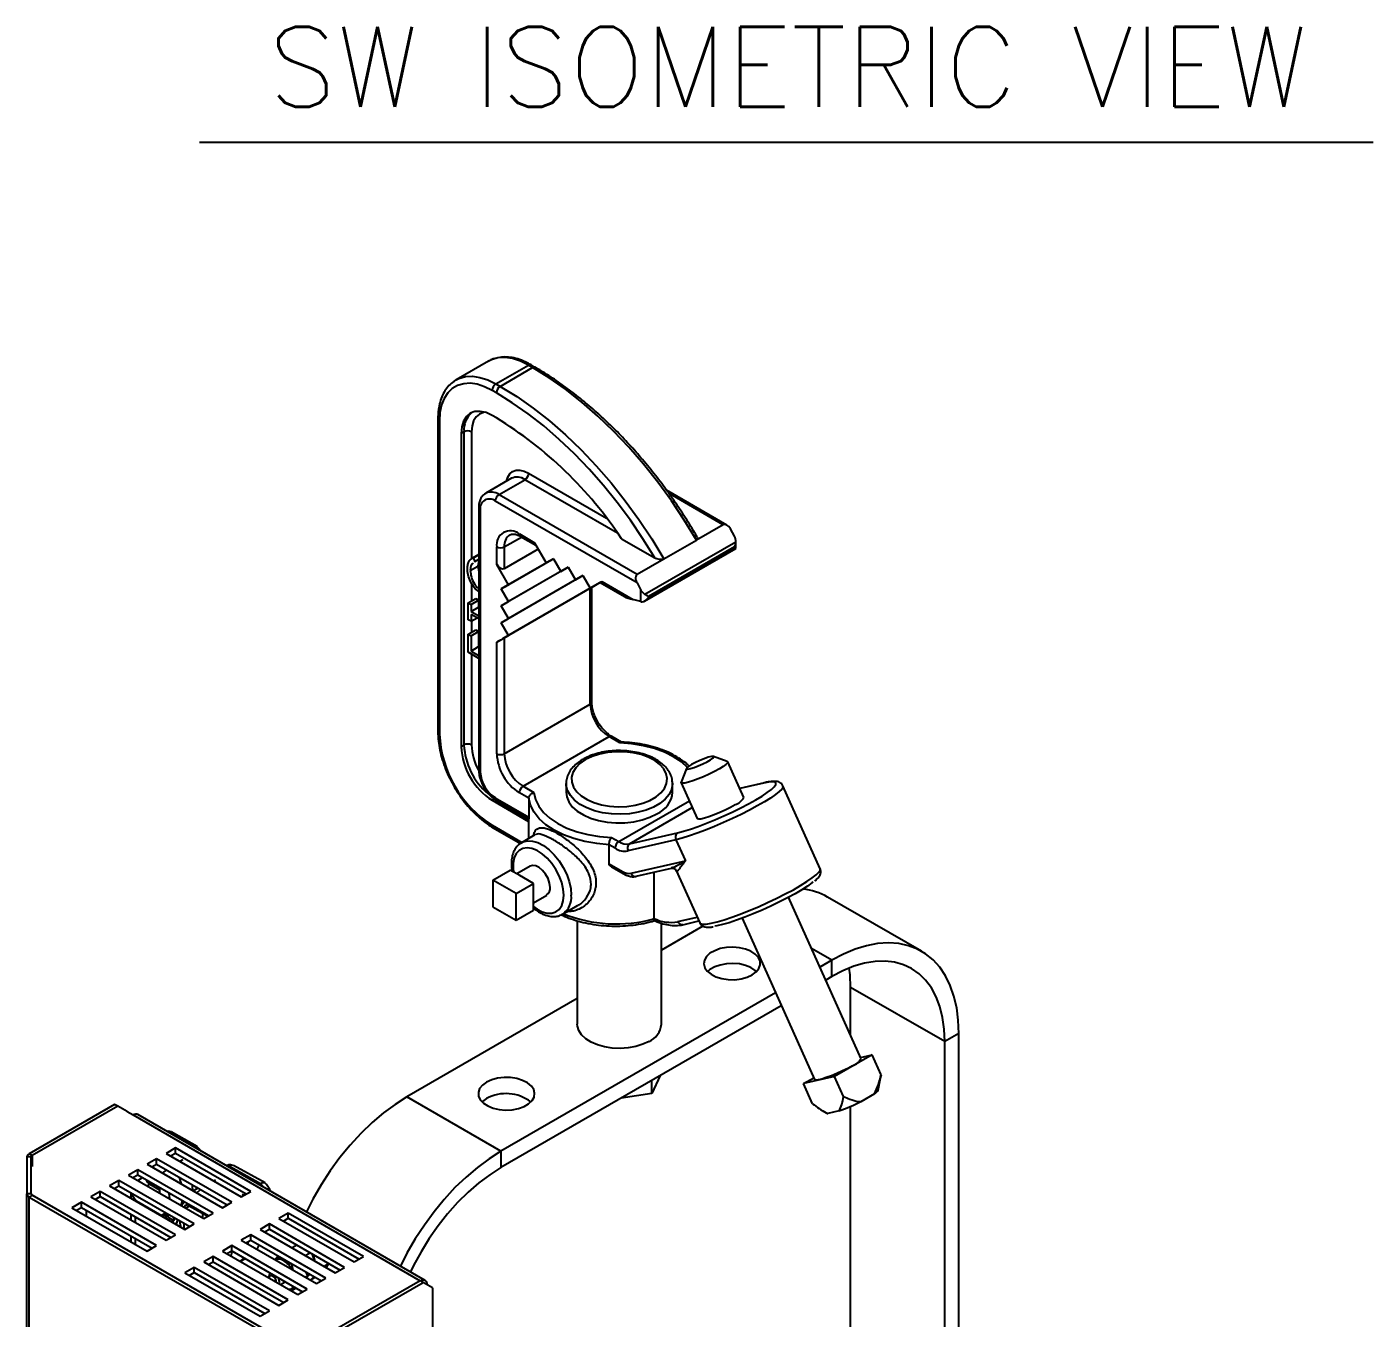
# Model space of a CAD drawing. Extents: x 17.1 to 113.1, y 3.8 to 84.5.
# Drawn here: x 19.95 to 32.6, y 72.41 to 84.54 of the extents above; entities that cross this region are included whole.
import ezdxf
from ezdxf.enums import TextEntityAlignment as Align

# ---------------------------------------------------------------- set-up
doc = ezdxf.new("R2010")
doc.units = 0
doc.header["$MEASUREMENT"] = 0
doc.layers.add('OBJECT', color=7, linetype='CONTINUOUS')
doc.styles.get("Standard").update_dxf_attribs({"font": 'SIMPLEX'})

msp = doc.modelspace()

# ---------------------------------------------------------------- linework, layer by layer
at = {"layer": 'OBJECT', "color": 1}
msp.add_line((21.572, 83.461), (32.604, 83.461), dxfattribs=at)
at = {"layer": 'OBJECT'}
for p, q in [((24.289, 81.401), (23.984, 81.225)), ((24.359, 81.188), (24.664, 81.364)), ((24.704, 81.341), (24.664, 81.364)), ((24.729, 81.343), (24.689, 81.367)), ((24.399, 81.165), (24.704, 81.341)), ((24.363, 81.103), (24.323, 81.126)), ((24.359, 81.188), (24.399, 81.165)), ((23.814, 80.861), (23.814, 77.917)), ((24.363, 80.868), (24.323, 80.891)), ((23.828, 80.841), (23.828, 77.897)), ((24.059, 80.739), (24.032, 80.723)), ((24.059, 77.795), (24.059, 80.739)), ((24.13, 80.739), (24.13, 79.54)), ((24.032, 80.723), (24.032, 77.779)), ((24.666, 80.35), (25.398, 79.927)), ((24.506, 80.301), (24.263, 80.161)), ((24.388, 80.148), (24.631, 80.288)), ((25.503, 79.785), (24.631, 80.288)), ((24.388, 80.148), (25.687, 79.399)), ((26.529, 79.862), (25.962, 80.189)), ((26.494, 79.865), (25.983, 80.16)), ((24.197, 80.026), (24.197, 77.562)), ((24.212, 80.005), (24.212, 77.542)), ((25.685, 79.318), (24.353, 80.087)), ((26.494, 79.865), (26.243, 79.72)), ((24.437, 79.656), (24.599, 79.749)), ((24.579, 79.778), (24.72, 79.696)), ((24.589, 79.755), (24.735, 79.671)), ((25.539, 79.733), (25.852, 79.552)), ((25.938, 79.544), (26.243, 79.72)), ((26.6, 79.758), (26.563, 79.825)), ((24.367, 79.492), (24.367, 79.656)), ((24.437, 79.656), (24.437, 79.451)), ((24.755, 79.635), (24.437, 79.451)), ((24.72, 79.696), (24.83, 79.505)), ((25.757, 79.147), (26.615, 79.642)), ((25.759, 79.211), (26.615, 79.705)), ((26.6, 79.657), (25.793, 79.191)), ((25.793, 79.184), (26.6, 79.65)), ((26.6, 79.65), (26.6, 79.657)), ((26.615, 79.642), (26.615, 79.707)), ((24.118, 79.435), (24.189, 79.476)), ((24.197, 79.585), (24.131, 79.547)), ((24.146, 79.553), (24.197, 79.582)), ((24.146, 79.553), (24.162, 79.52)), ((24.162, 79.52), (24.154, 79.512)), ((24.162, 79.52), (24.197, 79.54)), ((24.197, 79.525), (24.189, 79.476)), ((24.189, 79.476), (24.197, 79.424)), ((24.477, 79.301), (24.367, 79.492)), ((24.899, 79.545), (24.408, 79.261)), ((25.037, 79.465), (24.408, 79.102)), ((24.899, 79.545), (24.477, 79.301)), ((25.037, 79.465), (24.477, 79.142)), ((24.83, 79.505), (24.899, 79.545)), ((24.899, 79.545), (24.83, 79.505)), ((24.899, 79.545), (24.968, 79.426)), ((24.968, 79.426), (25.037, 79.466)), ((25.037, 79.466), (24.968, 79.426)), ((25.037, 79.466), (25.106, 79.346)), ((25.687, 79.399), (25.938, 79.544)), ((25.175, 79.386), (24.408, 78.943)), ((25.175, 79.386), (24.477, 78.983)), ((25.106, 79.346), (25.175, 79.386)), ((25.175, 79.386), (25.106, 79.346)), ((25.175, 79.386), (25.244, 79.267)), ((24.13, 79.318), (24.13, 79.149)), ((24.408, 79.261), (24.477, 79.301)), ((24.477, 79.142), (24.408, 79.261)), ((25.245, 79.267), (24.437, 78.801)), ((25.34, 79.322), (24.477, 78.823)), ((25.244, 79.267), (25.354, 79.33)), ((25.34, 79.322), (25.244, 79.267)), ((25.245, 78.179), (25.245, 79.267)), ((25.34, 79.322), (25.259, 79.275)), ((25.259, 78.2), (25.259, 79.275)), ((25.34, 79.322), (25.567, 79.19)), ((25.354, 79.33), (25.647, 79.161)), ((25.685, 79.318), (25.722, 79.251)), ((25.722, 79.142), (25.722, 79.251)), ((24.098, 79.131), (24.169, 79.172)), ((24.098, 78.972), (24.098, 79.131)), ((24.098, 79.131), (24.125, 79.115)), ((24.125, 79.115), (24.196, 79.156)), ((24.125, 79.115), (24.125, 79.05)), ((24.125, 79.05), (24.196, 79.09)), ((24.169, 79.172), (24.196, 79.156)), ((24.196, 79.156), (24.196, 79.09)), ((24.196, 79.09), (24.197, 79.09)), ((24.408, 79.102), (24.477, 79.142)), ((24.477, 78.983), (24.408, 79.102)), ((25.722, 79.142), (25.647, 79.161)), ((25.793, 79.191), (25.793, 79.184)), ((24.125, 78.957), (24.098, 78.972)), ((24.125, 79.05), (24.197, 79.008)), ((24.197, 78.981), (24.125, 79.022)), ((24.125, 79.022), (24.125, 78.957)), ((24.125, 78.957), (24.182, 78.99)), ((24.13, 78.959), (24.13, 78.855)), ((24.408, 78.943), (24.477, 78.983)), ((24.098, 78.837), (24.169, 78.877)), ((24.098, 78.666), (24.098, 78.837)), ((24.098, 78.837), (24.125, 78.821)), ((24.125, 78.821), (24.196, 78.862)), ((24.169, 78.877), (24.196, 78.862)), ((24.196, 78.862), (24.196, 78.719)), ((24.477, 78.823), (24.408, 78.943)), ((24.125, 78.821), (24.125, 78.678)), ((24.125, 78.678), (24.196, 78.719)), ((24.196, 78.719), (24.197, 78.718)), ((24.367, 78.76), (24.477, 78.823)), ((24.367, 77.713), (24.367, 78.76)), ((24.437, 78.801), (24.437, 77.713)), ((24.197, 78.609), (24.098, 78.666)), ((24.125, 78.678), (24.197, 78.636)), ((24.13, 78.648), (24.13, 77.795)), ((24.437, 77.713), (25.245, 78.179)), ((24.614, 77.407), (25.422, 77.873)), ((25.524, 77.814), (25.422, 77.873)), ((25.54, 77.822), (25.447, 77.875)), ((24.059, 77.795), (24.032, 77.779)), ((26.151, 77.574), (26.101, 77.445)), ((26.534, 77.64), (26.404, 77.688)), ((26.689, 77.301), (26.538, 77.636)), ((26.101, 77.44), (26.251, 77.105)), ((26.883, 77.44), (26.651, 77.386)), ((24.668, 77.294), (24.579, 77.346)), ((24.614, 77.407), (24.716, 77.348)), ((25.019, 77.432), (25.019, 77.351)), ((26.019, 77.351), (26.019, 77.432)), ((26.874, 77.436), (26.651, 77.385)), ((27.407, 76.632), (27.057, 77.412)), ((24.35, 77.29), (24.323, 77.275)), ((24.323, 77.275), (24.665, 77.077)), ((24.353, 77.297), (24.668, 77.115)), ((24.363, 77.274), (24.666, 77.099)), ((24.668, 77.294), (24.668, 77.115)), ((25.514, 76.887), (26.177, 77.27)), ((25.615, 76.866), (26.205, 77.206)), ((24.665, 77.1), (24.665, 76.915)), ((24.323, 77.04), (24.603, 76.878)), ((24.334, 77.017), (24.59, 76.869)), ((24.726, 76.95), (24.599, 76.876)), ((25.615, 76.866), (26.066, 76.97)), ((24.593, 76.873), (24.599, 76.876)), ((25.423, 76.679), (25.423, 76.858)), ((25.479, 76.826), (25.423, 76.858)), ((25.445, 76.927), (25.514, 76.887)), ((26.051, 76.904), (25.6, 76.8)), ((26.051, 76.904), (26.14, 76.707)), ((25.423, 76.679), (25.55, 76.606)), ((25.631, 76.589), (26.14, 76.707)), ((24.331, 76.525), (24.493, 76.619)), ((24.585, 76.567), (24.493, 76.619)), ((24.68, 76.656), (24.555, 76.584)), ((24.62, 76.546), (24.585, 76.567)), ((25.445, 76.65), (25.56, 76.583)), ((25.677, 76.561), (26.009, 76.637)), ((25.844, 76.599), (25.844, 76.166)), ((26.044, 76.628), (26.042, 76.629)), ((26.044, 76.628), (26.053, 76.615)), ((26.053, 76.615), (26.274, 76.123)), ((26.057, 76.61), (26.053, 76.615)), ((24.548, 76.4), (24.331, 76.525)), ((24.331, 76.525), (24.331, 76.274)), ((24.548, 76.4), (24.711, 76.494)), ((24.711, 76.494), (24.62, 76.546)), ((24.711, 76.388), (24.711, 76.494)), ((24.548, 76.148), (24.548, 76.4)), ((24.711, 76.347), (24.711, 76.388)), ((24.711, 76.313), (24.836, 76.385)), ((24.711, 76.242), (24.711, 76.347)), ((27.791, 74.847), (27.11, 76.364)), ((28.36, 75.856), (27.476, 76.366)), ((24.331, 76.274), (24.548, 76.148)), ((24.548, 76.148), (24.711, 76.242)), ((24.987, 76.205), (25.126, 76.286)), ((26.07, 76.135), (26.25, 76.176)), ((25.124, 76.143), (25.124, 75.171)), ((25.844, 76.162), (25.844, 76.166)), ((25.914, 75.171), (25.914, 76.121)), ((26.304, 76.093), (25.914, 75.868)), ((26.117, 76.106), (26.266, 76.141)), ((26.672, 76.167), (27.353, 74.65)), ((27.516, 75.773), (27.326, 75.882)), ((27.516, 75.773), (27.405, 75.708)), ((27.516, 75.619), (27.516, 75.773)), ((27.516, 75.619), (27.459, 75.586)), ((26.987, 75.467), (24.405, 73.977)), ((28.577, 75.007), (27.693, 75.517)), ((27.693, 75.066), (27.693, 75.517)), ((25.124, 75.412), (23.521, 74.487)), ((27.041, 75.345), (24.405, 73.823)), ((28.71, 75.083), (28.577, 75.007)), ((28.71, 69.343), (28.71, 75.083)), ((28.577, 69.497), (28.577, 75.007)), ((27.894, 74.884), (27.54, 74.68)), ((27.786, 74.859), (27.894, 74.884)), ((27.979, 74.695), (27.894, 74.884)), ((25.903, 74.688), (25.825, 74.52)), ((27.54, 74.68), (27.251, 74.613)), ((27.251, 74.613), (27.346, 74.668)), ((27.625, 74.491), (27.54, 74.68)), ((27.951, 74.551), (27.974, 74.665)), ((27.979, 74.695), (27.972, 74.663)), ((25.825, 74.52), (25.825, 74.643)), ((27.336, 74.424), (27.251, 74.613)), ((20.775, 74.418), (19.971, 73.953)), ((20.804, 74.401), (19.999, 73.937)), ((20.804, 74.401), (20.775, 74.418)), ((20.892, 74.35), (20.804, 74.401)), ((24.405, 73.977), (23.521, 74.487)), ((25.825, 74.52), (25.535, 74.475)), ((27.917, 74.516), (27.789, 74.443)), ((20.892, 74.35), (20.949, 74.318)), ((20.949, 74.318), (23.646, 72.76)), ((23.695, 72.763), (20.994, 74.322)), ((27.435, 74.354), (27.469, 74.334)), ((27.584, 74.356), (27.479, 74.332)), ((27.693, 69.971), (27.693, 74.398)), ((21.285, 74.166), (21.269, 74.164)), ((21.552, 74.021), (21.305, 74.161)), ((19.991, 73.925), (19.951, 73.925)), ((19.951, 73.925), (19.951, 73.576)), ((19.999, 73.937), (19.971, 73.953)), ((19.991, 73.576), (19.991, 73.925)), ((19.999, 73.937), (19.999, 73.835)), ((21.17, 73.906), (21.081, 73.855)), ((21.877, 73.498), (21.17, 73.906)), ((21.17, 73.857), (21.17, 73.906)), ((21.346, 74.009), (21.258, 73.957)), ((21.258, 73.957), (21.965, 73.549)), ((21.3, 73.933), (21.346, 73.96)), ((22.054, 73.6), (21.346, 74.009)), ((21.346, 73.96), (21.346, 74.009)), ((21.346, 73.96), (22.011, 73.576)), ((21.387, 73.883), (21.415, 73.899)), ((24.405, 73.977), (24.405, 73.823)), ((20.993, 73.804), (20.905, 73.753)), ((21.7, 73.396), (20.993, 73.804)), ((20.993, 73.755), (20.993, 73.804)), ((21.081, 73.855), (21.788, 73.447)), ((21.124, 73.831), (21.17, 73.857)), ((21.17, 73.857), (21.834, 73.474)), ((21.226, 73.772), (21.265, 73.802)), ((21.84, 73.842), (21.829, 73.84)), ((21.84, 73.842), (21.833, 73.838)), ((22.146, 73.671), (21.84, 73.842)), ((22.189, 73.679), (21.893, 73.844)), ((20.816, 73.702), (20.728, 73.651)), ((20.728, 73.651), (21.435, 73.243)), ((20.77, 73.627), (20.816, 73.653)), ((21.523, 73.294), (20.816, 73.702)), ((20.816, 73.653), (20.816, 73.702)), ((20.816, 73.653), (21.481, 73.27)), ((20.905, 73.753), (21.612, 73.345)), ((20.947, 73.729), (20.993, 73.755)), ((20.992, 73.703), (21.037, 73.73)), ((20.993, 73.755), (21.658, 73.372)), ((21.079, 73.653), (21.105, 73.667)), ((21.105, 73.667), (21.197, 73.614)), ((21.197, 73.623), (21.173, 73.651)), ((21.705, 73.7), (21.724, 73.71)), ((22.146, 73.671), (22.134, 73.664)), ((22.167, 73.645), (22.146, 73.671)), ((19.951, 68.044), (19.951, 73.576)), ((19.991, 73.576), (19.951, 73.576)), ((19.999, 73.564), (19.971, 73.547)), ((19.971, 73.547), (22.167, 72.28)), ((19.971, 68.015), (19.971, 73.547)), ((22.195, 72.296), (19.999, 73.564)), ((20.639, 73.6), (20.551, 73.549)), ((20.551, 73.549), (21.258, 73.141)), ((20.593, 73.525), (20.639, 73.551)), ((21.346, 73.192), (20.639, 73.6)), ((20.639, 73.551), (20.639, 73.6)), ((20.639, 73.551), (21.304, 73.168)), ((20.927, 73.584), (20.927, 73.536)), ((20.97, 73.512), (20.97, 73.518)), ((21.197, 73.637), (21.198, 73.584)), ((21.56, 73.632), (21.547, 73.625)), ((21.549, 73.586), (21.582, 73.619)), ((21.965, 73.549), (22.054, 73.6)), ((21.988, 73.563), (21.975, 73.57)), ((20.463, 73.498), (20.374, 73.447)), ((20.374, 73.447), (21.081, 73.039)), ((20.417, 73.423), (20.463, 73.449)), ((21.17, 73.09), (20.463, 73.498)), ((20.463, 73.449), (20.463, 73.498)), ((20.463, 73.449), (21.127, 73.066)), ((20.51, 73.369), (20.51, 73.422)), ((20.976, 73.511), (21.217, 73.374)), ((21.431, 73.503), (21.423, 73.494)), ((21.442, 73.443), (21.479, 73.464)), ((21.477, 73.465), (21.652, 73.368)), ((21.602, 73.396), (21.602, 73.351)), ((21.612, 73.345), (21.7, 73.396)), ((21.788, 73.447), (21.877, 73.498)), ((22.407, 73.396), (22.319, 73.345)), ((23.114, 72.988), (22.407, 73.396)), ((22.407, 73.347), (22.407, 73.396)), ((20.927, 73.385), (20.927, 73.332)), ((20.97, 73.307), (20.97, 73.36)), ((21.217, 73.374), (21.279, 73.386)), ((21.225, 73.375), (21.232, 73.36)), ((21.226, 73.375), (21.233, 73.36)), ((21.325, 73.322), (21.325, 73.322)), ((21.349, 73.293), (21.351, 73.294)), ((21.428, 73.247), (21.428, 73.3)), ((21.435, 73.243), (21.523, 73.294)), ((21.435, 73.243), (21.481, 73.27)), ((22.23, 73.294), (22.142, 73.243)), ((22.937, 72.886), (22.23, 73.294)), ((22.23, 73.245), (22.23, 73.294)), ((22.319, 73.345), (23.026, 72.937)), ((22.361, 73.321), (22.407, 73.347)), ((22.407, 73.347), (23.072, 72.964)), ((20.927, 73.181), (20.927, 73.128)), ((20.97, 73.103), (20.97, 73.156)), ((21.258, 73.141), (21.346, 73.192)), ((22.054, 73.192), (21.965, 73.141)), ((21.965, 73.141), (22.672, 72.733)), ((22.008, 73.117), (22.054, 73.143)), ((22.761, 72.784), (22.054, 73.192)), ((22.054, 73.143), (22.054, 73.192)), ((22.054, 73.143), (22.718, 72.759)), ((22.142, 73.243), (22.849, 72.835)), ((22.184, 73.219), (22.23, 73.245)), ((22.23, 73.245), (22.895, 72.861)), ((21.081, 73.039), (21.17, 73.09)), ((21.877, 73.09), (21.788, 73.039)), ((21.788, 73.039), (22.496, 72.631)), ((21.831, 73.015), (21.877, 73.041)), ((22.584, 72.682), (21.877, 73.09)), ((21.877, 73.041), (21.877, 73.09)), ((21.877, 73.041), (22.541, 72.657)), ((22.031, 73.103), (22.032, 73.131)), ((22.489, 73.096), (22.443, 73.069)), ((22.616, 73.022), (22.571, 72.996)), ((22.657, 72.946), (22.631, 73.014)), ((21.523, 72.886), (21.435, 72.835)), ((22.23, 72.478), (21.523, 72.886)), ((21.523, 72.837), (21.523, 72.886)), ((21.7, 72.988), (21.612, 72.937)), ((21.612, 72.937), (22.319, 72.529)), ((21.654, 72.912), (21.7, 72.939)), ((22.407, 72.58), (21.7, 72.988)), ((21.7, 72.939), (21.7, 72.988)), ((21.7, 72.939), (22.365, 72.555)), ((21.956, 72.942), (22.002, 72.969)), ((22.282, 72.958), (22.309, 72.992)), ((22.312, 72.994), (22.309, 72.992)), ((22.44, 72.92), (22.437, 72.918)), ((22.437, 72.918), (22.451, 72.861)), ((22.642, 73.008), (22.657, 72.945)), ((22.789, 72.921), (22.745, 72.895)), ((22.763, 72.884), (22.789, 72.921)), ((22.789, 72.921), (22.788, 72.923)), ((22.849, 72.835), (22.937, 72.886)), ((23.026, 72.937), (23.114, 72.988)), ((21.435, 72.835), (22.142, 72.427)), ((21.477, 72.81), (21.523, 72.837)), ((21.523, 72.837), (22.188, 72.453)), ((22.226, 72.799), (22.226, 72.786)), ((22.241, 72.831), (22.24, 72.831)), ((22.59, 72.806), (22.568, 72.793)), ((22.59, 72.806), (22.576, 72.842)), ((22.577, 72.788), (22.59, 72.806)), ((22.6, 72.812), (22.579, 72.787)), ((22.586, 72.836), (22.6, 72.812)), ((22.614, 72.82), (22.6, 72.812)), ((22.626, 72.773), (22.614, 72.766)), ((22.626, 72.773), (22.646, 72.801)), ((22.629, 72.781), (22.635, 72.778)), ((22.647, 72.8), (22.635, 72.778)), ((22.66, 72.793), (22.635, 72.778)), ((22.672, 72.733), (22.761, 72.784)), ((23.646, 72.76), (22.842, 72.296)), ((23.675, 72.744), (23.646, 72.76)), ((22.333, 72.725), (22.379, 72.751)), ((22.484, 72.691), (22.438, 72.664)), ((22.496, 72.631), (22.584, 72.682)), ((22.87, 72.28), (23.675, 72.744)), ((23.763, 72.693), (23.675, 72.744)), ((23.763, 72.693), (23.763, 67.365)), ((22.319, 72.529), (22.407, 72.58)), ((22.142, 72.427), (22.23, 72.478))]:
    msp.add_line(p, q, dxfattribs=at)
at = {"layer": 'OBJECT', "flags": 128}
for points in [[(24.664, 81.364), (24.589, 81.401), (24.515, 81.426), (24.444, 81.436), (24.377, 81.432), (24.317, 81.415), (24.289, 81.401)], [(23.986, 81.226), (24.011, 81.239), (24.072, 81.256), (24.138, 81.26), (24.209, 81.249), (24.283, 81.225), (24.359, 81.188)], [(26.243, 79.72), (26.129, 79.907), (26.008, 80.089), (25.881, 80.265), (25.747, 80.433), (25.608, 80.593), (25.464, 80.745), (25.317, 80.886), (25.167, 81.017), (25.014, 81.137), (24.859, 81.245), (24.704, 81.341)], [(24.323, 81.126), (24.253, 81.161), (24.184, 81.184), (24.118, 81.194), (24.056, 81.19), (23.999, 81.174), (23.949, 81.145), (23.907, 81.104), (23.873, 81.052), (23.848, 80.99), (23.833, 80.919), (23.828, 80.841)], [(24.399, 81.165), (24.554, 81.069), (24.708, 80.96), (24.861, 80.841), (25.012, 80.71), (25.159, 80.568), (25.302, 80.417), (25.441, 80.257), (25.575, 80.089), (25.703, 79.913), (25.824, 79.731), (25.938, 79.544)], [(25.852, 79.552), (25.741, 79.732), (25.623, 79.906), (25.499, 80.074), (25.369, 80.234), (25.235, 80.388), (25.096, 80.532), (24.954, 80.667), (24.809, 80.793), (24.661, 80.907), (24.513, 81.011), (24.363, 81.103)], [(24.323, 80.891), (24.267, 80.918), (24.212, 80.93), (24.162, 80.928), (24.117, 80.912), (24.081, 80.882), (24.054, 80.839), (24.038, 80.785), (24.032, 80.723)], [(24.257, 80.921), (24.243, 80.919), (24.205, 80.904), (24.173, 80.878), (24.149, 80.84), (24.135, 80.793), (24.13, 80.739)], [(24.458, 80.273), (24.47, 80.311), (24.49, 80.343), (24.516, 80.364), (24.548, 80.376), (24.585, 80.378), (24.625, 80.369), (24.666, 80.35)], [(25.201, 77.657), (25.149, 77.621), (25.109, 77.581), (25.082, 77.537), (25.07, 77.491), (25.072, 77.444), (25.088, 77.398), (25.118, 77.355), (25.161, 77.316), (25.215, 77.281), (25.279, 77.253), (25.351, 77.232), (25.428, 77.219), (25.509, 77.213), (25.589, 77.217), (25.667, 77.228), (25.741, 77.247), (25.807, 77.274), (25.864, 77.307), (25.91, 77.345), (25.943, 77.387), (25.963, 77.433), (25.969, 77.479), (25.96, 77.525), (25.936, 77.57), (25.9, 77.611), (25.851, 77.648), (25.791, 77.68), (25.723, 77.705), (25.648, 77.722), (25.569, 77.731), (25.488, 77.732), (25.409, 77.725), (25.333, 77.71), (25.262, 77.687), (25.201, 77.657)], [(26.159, 77.583), (26.102, 77.635), (26.028, 77.684), (25.943, 77.727), (25.848, 77.762), (25.745, 77.788), (25.636, 77.806), (25.524, 77.814)], [(26.534, 77.64), (26.538, 77.637), (26.536, 77.627), (26.521, 77.612), (26.495, 77.593), (26.459, 77.57), (26.414, 77.546), (26.364, 77.521), (26.311, 77.497), (26.259, 77.476), (26.21, 77.458), (26.168, 77.445), (26.134, 77.437), (26.112, 77.435), (26.101, 77.439), (26.101, 77.445)], [(26.198, 77.61), (26.17, 77.592), (26.154, 77.579), (26.152, 77.57), (26.163, 77.568), (26.187, 77.573), (26.221, 77.584), (26.261, 77.599), (26.303, 77.618), (26.343, 77.638), (26.375, 77.656), (26.397, 77.672), (26.407, 77.683), (26.402, 77.688), (26.384, 77.687), (26.355, 77.679), (26.317, 77.666), (26.276, 77.649), (26.234, 77.629), (26.198, 77.61)], [(26.962, 77.389), (26.975, 77.402), (26.989, 77.422), (26.991, 77.437), (26.98, 77.446), (26.956, 77.448), (26.921, 77.445), (26.874, 77.436)], [(26.883, 77.44), (26.881, 77.439), (26.874, 77.436)], [(24.716, 77.348), (24.731, 77.283), (24.761, 77.22), (24.807, 77.161), (24.867, 77.106), (24.941, 77.057), (25.026, 77.014), (25.121, 76.979), (25.224, 76.953), (25.333, 76.935), (25.445, 76.927)], [(26.019, 77.435), (26.019, 77.426), (26.01, 77.378), (25.987, 77.33), (25.95, 77.286), (25.901, 77.246), (25.841, 77.212), (25.772, 77.183), (25.695, 77.162), (25.614, 77.149), (25.529, 77.144), (25.445, 77.147), (25.362, 77.158), (25.284, 77.177), (25.213, 77.204), (25.15, 77.237), (25.099, 77.276), (25.059, 77.319), (25.032, 77.366), (25.02, 77.414), (25.019, 77.433)], [(25.019, 77.351), (25.024, 77.308), (25.044, 77.26), (25.077, 77.215), (25.123, 77.174), (25.181, 77.138), (25.248, 77.108), (25.323, 77.085), (25.403, 77.07), (25.487, 77.063), (25.572, 77.064), (25.655, 77.073), (25.734, 77.09), (25.807, 77.115), (25.872, 77.147)], [(27.057, 77.412), (27.057, 77.4), (27.045, 77.381), (27.021, 77.357), (26.986, 77.328), (26.939, 77.295), (26.882, 77.26), (26.816, 77.222), (26.743, 77.183), (26.665, 77.143), (26.582, 77.103), (26.498, 77.065), (26.413, 77.029), (26.33, 76.995), (26.251, 76.966), (26.177, 76.94), (26.11, 76.92), (26.051, 76.904)], [(26.066, 76.97), (26.123, 76.985), (26.188, 77.005), (26.26, 77.03), (26.338, 77.059), (26.418, 77.092), (26.5, 77.128), (26.581, 77.165), (26.66, 77.204), (26.733, 77.242), (26.801, 77.28), (26.86, 77.315), (26.909, 77.348), (26.948, 77.377), (26.962, 77.389)], [(25.423, 76.858), (25.308, 76.868), (25.196, 76.887), (25.091, 76.915), (24.993, 76.951), (24.905, 76.995), (24.829, 77.046), (24.766, 77.102), (24.718, 77.163), (24.685, 77.228), (24.668, 77.294)], [(26.251, 77.105), (26.251, 77.104), (26.262, 77.1), (26.285, 77.102), (26.318, 77.11), (26.361, 77.123), (26.409, 77.141), (26.462, 77.162), (26.514, 77.186), (26.564, 77.211), (26.609, 77.235)], [(24.996, 76.383), (24.991, 76.441), (24.977, 76.503), (24.954, 76.565), (24.922, 76.625), (24.884, 76.681), (24.841, 76.731), (24.794, 76.772), (24.746, 76.803), (24.698, 76.822), (24.653, 76.829), (24.612, 76.823), (24.577, 76.804), (24.549, 76.775), (24.53, 76.734), (24.52, 76.685), (24.52, 76.63), (24.524, 76.602)], [(24.599, 76.876), (24.614, 76.884), (24.656, 76.894), (24.703, 76.892), (24.754, 76.877), (24.806, 76.849), (24.858, 76.811), (24.907, 76.763), (24.952, 76.707), (24.991, 76.645), (25.024, 76.579), (25.047, 76.512), (25.062, 76.445), (25.067, 76.383)], [(24.868, 76.457), (24.863, 76.497), (24.849, 76.54), (24.826, 76.58), (24.798, 76.616), (24.766, 76.643), (24.733, 76.659), (24.703, 76.663), (24.68, 76.656)], [(26.274, 76.123), (26.281, 76.116), (26.302, 76.111), (26.336, 76.112), (26.381, 76.12), (26.438, 76.133), (26.503, 76.152), (26.577, 76.177), (26.656, 76.206), (26.74, 76.239), (26.826, 76.275), (26.913, 76.314), (26.998, 76.354), (27.079, 76.395), (27.155, 76.435), (27.223, 76.474), (27.282, 76.511), (27.332, 76.545), (27.369, 76.574), (27.395, 76.599), (27.407, 76.619), (27.407, 76.632)], [(27.34, 76.507), (27.329, 76.499), (27.286, 76.468), (27.233, 76.434), (27.171, 76.397), (27.1, 76.359), (27.024, 76.32), (26.943, 76.281), (26.861, 76.244), (26.778, 76.209), (26.697, 76.177), (26.621, 76.149), (26.551, 76.125), (26.488, 76.107), (26.435, 76.095), (26.417, 76.091)], [(24.711, 76.277), (24.746, 76.252), (24.794, 76.227), (24.841, 76.214), (24.884, 76.214), (24.922, 76.226), (24.954, 76.25), (24.977, 76.285), (24.991, 76.33), (24.996, 76.383)], [(28.71, 75.083), (28.705, 75.208), (28.69, 75.325), (28.664, 75.434), (28.629, 75.535), (28.585, 75.625), (28.531, 75.706), (28.469, 75.775), (28.398, 75.832), (28.32, 75.877), (28.236, 75.909), (28.145, 75.929), (28.048, 75.935), (27.947, 75.928), (27.843, 75.909), (27.736, 75.876), (27.626, 75.83), (27.516, 75.773)], [(26.767, 75.634), (26.805, 75.662), (26.831, 75.694), (26.844, 75.729), (26.842, 75.764), (26.826, 75.799), (26.797, 75.83), (26.756, 75.856), (26.705, 75.877), (26.648, 75.89), (26.587, 75.895), (26.526, 75.892), (26.467, 75.881), (26.415, 75.862), (26.371, 75.837), (26.339, 75.807), (26.319, 75.773), (26.314, 75.738), (26.323, 75.702), (26.346, 75.669), (26.381, 75.64), (26.427, 75.616), (26.481, 75.6), (26.541, 75.59), (26.603, 75.589), (26.663, 75.597), (26.719, 75.612), (26.767, 75.634)], [(26.809, 75.665), (26.797, 75.676), (26.756, 75.703), (26.705, 75.723), (26.648, 75.737), (26.587, 75.742), (26.526, 75.739), (26.467, 75.727), (26.415, 75.709), (26.371, 75.684), (26.35, 75.665)], [(28.577, 75.007), (28.572, 75.124), (28.557, 75.234), (28.531, 75.336), (28.496, 75.429), (28.452, 75.512), (28.398, 75.584), (28.336, 75.645), (28.266, 75.693), (28.189, 75.73), (28.106, 75.753), (28.016, 75.763), (27.922, 75.76), (27.824, 75.744), (27.723, 75.715), (27.62, 75.673), (27.516, 75.619)], [(27.693, 75.517), (27.688, 75.634), (27.68, 75.699)], [(25.798, 75.009), (25.74, 74.982), (25.674, 74.961), (25.603, 74.948), (25.528, 74.943), (25.453, 74.946), (25.381, 74.957), (25.313, 74.976), (25.253, 75.002), (25.203, 75.034), (25.163, 75.071), (25.137, 75.111), (25.125, 75.154), (25.124, 75.171)], [(27.711, 74.781), (27.667, 74.756), (27.617, 74.732), (27.564, 74.708), (27.512, 74.686), (27.463, 74.669), (27.421, 74.655), (27.387, 74.648), (27.364, 74.646), (27.354, 74.65), (27.353, 74.65)], [(24.27, 74.626), (24.232, 74.598), (24.206, 74.566), (24.194, 74.531), (24.195, 74.495), (24.211, 74.461), (24.241, 74.429), (24.282, 74.403), (24.332, 74.382), (24.389, 74.369), (24.45, 74.364), (24.512, 74.367), (24.57, 74.378), (24.623, 74.397), (24.666, 74.422), (24.699, 74.453), (24.718, 74.486), (24.723, 74.522), (24.715, 74.557), (24.692, 74.59), (24.656, 74.619), (24.61, 74.643), (24.556, 74.66), (24.497, 74.669), (24.435, 74.67), (24.375, 74.663), (24.319, 74.648), (24.27, 74.626)], [(23.521, 74.487), (23.411, 74.417), (23.302, 74.337), (23.195, 74.246), (23.09, 74.145), (22.989, 74.035), (22.893, 73.918), (22.802, 73.793), (22.717, 73.663), (22.639, 73.528), (22.578, 73.408)], [(24.27, 74.472), (24.232, 74.444), (24.228, 74.441)], [(27.469, 74.334), (27.472, 74.333), (27.479, 74.332)], [(24.405, 73.977), (24.295, 73.907), (24.186, 73.826), (24.078, 73.735), (23.974, 73.635), (23.873, 73.525), (23.777, 73.407), (23.686, 73.283), (23.601, 73.153), (23.523, 73.018), (23.461, 72.898)], [(24.405, 73.823), (24.301, 73.757), (24.198, 73.68), (24.097, 73.593), (23.999, 73.495), (23.905, 73.39), (23.816, 73.276), (23.732, 73.157), (23.655, 73.031), (23.585, 72.902), (23.556, 72.843)], [(21.404, 73.669), (21.387, 73.722), (21.382, 73.735)], [(21.509, 73.609), (21.507, 73.65), (21.506, 73.663)], [(20.923, 73.591), (20.939, 73.563), (20.976, 73.511)], [(21.293, 73.529), (21.288, 73.583), (21.287, 73.586)], [(21.561, 73.632), (21.526, 73.61), (21.519, 73.603)], [(21.217, 73.374), (21.25, 73.396), (21.254, 73.4)], [(21.4, 73.467), (21.408, 73.488), (21.414, 73.512)], [(21.431, 73.502), (21.424, 73.496), (21.403, 73.465)], [(21.266, 73.383), (21.274, 73.367), (21.287, 73.351), (21.302, 73.341), (21.316, 73.337), (21.327, 73.341), (21.334, 73.352), (21.335, 73.354)], [(21.301, 73.32), (21.313, 73.318), (21.325, 73.322)], [(21.315, 73.365), (21.329, 73.356), (21.335, 73.354)], [(21.385, 73.325), (21.388, 73.302), (21.397, 73.265)], [(21.869, 72.993), (21.876, 73.021), (21.879, 73.04)], [(22.115, 73.055), (22.116, 73.057), (22.135, 73.096)], [(21.955, 72.943), (21.965, 72.95), (21.989, 72.976)], [(22.226, 72.799), (22.23, 72.819), (22.24, 72.831), (22.24, 72.831)], [(22.226, 72.786), (22.229, 72.798), (22.237, 72.807), (22.248, 72.81), (22.262, 72.805)]]:
    msp.add_lwpolyline(points, dxfattribs=at)
at = {"layer": 'OBJECT'}
for centre, radius, start, end in [((24.679, 81.344), 0.0252, 65.6944, 125.6158), ((24.719, 81.323), 0.0226, 61.8697, 129.4248), ((24.4, 81.123), 0.0768, 122.6053, 177.3946), ((24.44, 81.1), 0.0768, 122.6053, 177.3946), ((23.838, 80.863), 0.0239, 183.9358, 247.3698), ((24.272, 80.758), 0.214, 131.0983, 185.1337), ((22.398, 77.657), 3.765, 33.4706, 58.5357), ((24.094, 80.67), 0.0769, 62.6098, 117.3902), ((24.59, 80.353), 0.0768, 302.6061, 357.3945), ((24.558, 80.186), 0.126, 54.3822, 114.3067), ((24.298, 80.019), 0.0873, 50.7963, 189.2141), ((24.316, 80.049), 0.123, 53.6643, 115.3992), ((24.43, 80.084), 0.0768, 122.6044, 177.3955), ((24.222, 80.028), 0.0251, 185.7104, 245.6241), ((24.496, 79.677), 0.131, 50.7964, 189.2141), ((24.56, 79.669), 0.123, 124.8711, 186.3099), ((24.606, 79.776), 0.027, 176.6332, 232.0551), ((24.402, 79.724), 0.0769, 242.6096, 297.3904), ((25.234, 78.202), 0.0251, 294.3744, 354.3054), ((25.629, 78.197), 0.384, 182.6055, 237.3946), ((23.839, 77.92), 0.0251, 185.6952, 245.625), ((24.899, 77.944), 1.071, 182.4871, 237.5129), ((25.436, 77.853), 0.0246, 64.7339, 126.3493), ((24.665, 77.808), 0.633, 182.6055, 237.3945), ((24.094, 77.727), 0.0769, 62.6098, 117.3902), ((24.696, 77.824), 0.638, 182.6498, 229.6447), ((24.646, 77.812), 0.517, 181.8866, 209.3009), ((24.827, 77.734), 0.461, 182.6055, 237.3945), ((24.402, 77.781), 0.0769, 242.6096, 297.3904), ((24.821, 77.73), 0.384, 182.6055, 237.3946), ((24.222, 77.565), 0.0251, 185.6948, 245.6253), ((24.519, 77.556), 0.307, 182.6054, 237.3946), ((24.655, 77.342), 0.0768, 122.6057, 177.3945), ((25.774, 77.372), 0.246, 293.6249, 355.0549), ((24.378, 77.294), 0.0248, 173.8624, 234.8251), ((26.562, 77.373), 0.146, 288.7899, 330.4669), ((24.348, 77.037), 0.0245, 173.4293, 235.2726), ((26.097, 76.928), 0.0515, 126.2968, 207.8016), ((25.555, 76.823), 0.0768, 122.6057, 177.3945), ((25.573, 76.969), 0.172, 236.6988, 279.2315), ((25.592, 77.007), 0.143, 236.6982, 279.2317), ((25.646, 76.824), 0.0515, 126.2973, 207.8014), ((24.53, 76.431), 0.147, 52.0298, 67.9755), ((25.573, 76.603), 0.024, 172.7455, 235.9573), ((25.612, 76.702), 0.114, 236.6979, 279.2321), ((25.671, 76.602), 0.0423, 198.6037, 278.8738), ((26.012, 76.59), 0.0488, 24.1603, 50.3645), ((24.792, 76.448), 0.0765, 304.8222, 6.4898), ((27.181, 75.848), 0.596, 60.339, 83.8566), ((24.566, 76.368), 0.147, 352.0295, 7.9705), ((24.881, 76.36), 0.187, 304.6652, 7.0231), ((25.487, 77.433), 1.32, 248.0111, 285.7119), ((26.004, 76.491), 0.363, 243.8079, 280.5074), ((26.111, 76.15), 0.0437, 200.0816, 277.3958), ((25.719, 75.188), 0.196, 293.8664, 354.8135), ((27.664, 74.919), 0.146, 288.7899, 330.4668), ((27.879, 74.588), 0.0804, 297.6941, 332.9514), ((24.455, 74.135), 0.384, 52.6344, 118.7034), ((27.026, 75.966), 1.703, 289.0966, 296.6128), ((20.975, 74.281), 0.0453, 65.6927, 125.618), ((19.986, 73.921), 0.0352, 114.3752, 174.3038), ((20.006, 73.923), 0.0151, 114.3745, 174.3052), ((21.155, 73.747), 0.0947, 201.4008, 237.6807), ((19.986, 73.579), 0.0352, 185.6954, 245.6246), ((20.006, 73.577), 0.0151, 185.6952, 245.6273), ((21.458, 73.441), 0.0315, 51.4216, 160.6115), ((21.352, 73.417), 0.111, 199.541, 229.4016), ((21.352, 73.417), 0.111, 199.5413, 229.6411), ((21.311, 73.347), 0.0288, 250.6419, 7.703), ((21.309, 73.333), 0.0564, 314.1566, 2.7871), ((21.307, 73.334), 0.0589, 315.3842, 1.8506), ((22.318, 72.89), 0.0743, 52.5569, 116.75), ((22.244, 72.759), 0.225, 28.5355, 58.0746), ((22.22, 72.739), 0.0779, 4.3982, 57.2904), ((22.233, 72.743), 0.0908, 352.1985, 32.1452), ((23.675, 72.728), 0.0393, 350.7854, 129.2035), ((22.413, 72.735), 0.0551, 267.5013, 325.1236)]:
    msp.add_arc(centre, radius, start, end, dxfattribs=at)
for centre, major_axis, ratio, start_param, end_param in [((26.528, 79.805), (-0.0326, 0.0603), 0.595383, 4.729283, 6.30008), ((26.565, 79.737), (-0.0348, 0.0642), 0.558702, 3.910079, 4.727266), ((26.565, 79.678), (0.0354, 0.0612), 0.577335, 4.71243, 5.466039), ((26.565, 79.671), (0.05, -0.0289), 0.00007, 6.283145, 7.068624), ((24.402, 79.513), (-0.0354, 0.0612), 0.577335, 1.570756, 3.141552), ((25.72, 79.339), (-0.0326, 0.0603), 0.595383, 0.016894, 1.587691), ((25.209, 79.246), (0.05, 0.0289), 0.00007, 6.283145, 7.068543), ((25.39, 79.351), (0.05, 0.0289), 0.00007, 2.356154, 3.141633), ((25.757, 79.271), (-0.0348, 0.0642), 0.558702, 1.585674, 2.402861), ((25.757, 79.212), (0.05, -0.0289), 0.00007, 0.785439, 1.539048), ((25.683, 79.181), (0.132, -0.027), 0.206185, 3.699612, 4.485092), ((25.757, 79.162), (0.0498, 0.0096), 0.40502, 3.849247, 4.119283), ((25.757, 79.205), (0.0354, 0.0612), 0.577335, 3.41167, 4.71243), ((24.402, 78.78), (0.05, 0.0289), 0.00007, 0.785358, 2.356154)]:
    msp.add_ellipse(centre, major_axis=major_axis, ratio=ratio, start_param=start_param, end_param=end_param, dxfattribs=at)
for points, knots in [([(24.689, 81.367), (24.677, 81.373), (24.641, 81.393), (24.581, 81.418), (24.511, 81.437), (24.443, 81.443), (24.378, 81.436), (24.326, 81.422), (24.298, 81.405), (24.287, 81.398)], [0, 0, 0, 0, 0.087248, 0.252462, 0.417721, 0.581865, 0.743605, 0.90203, 1, 1, 1, 1]), ([(26.25, 79.749), (26.239, 79.769), (26.195, 79.844), (26.113, 79.973), (26.004, 80.135), (25.889, 80.291), (25.769, 80.441), (25.645, 80.584), (25.517, 80.721), (25.386, 80.849), (25.252, 80.97), (25.116, 81.082), (24.978, 81.185), (24.849, 81.272), (24.766, 81.322), (24.729, 81.343)], [0, 0, 0, 0, 0.028078, 0.110473, 0.192882, 0.275296, 0.357721, 0.440158, 0.52261, 0.605082, 0.687575, 0.770092, 0.852633, 0.935201, 1, 1, 1, 1]), ([(23.988, 81.225), (23.979, 81.221), (23.953, 81.207), (23.916, 81.173), (23.878, 81.124), (23.849, 81.067), (23.828, 81.001), (23.816, 80.932), (23.814, 80.883), (23.814, 80.861)], [0, 0, 0, 0, 0.076251, 0.230455, 0.384951, 0.541582, 0.70114, 0.863227, 1, 1, 1, 1]), ([(24.263, 80.159), (24.256, 80.155), (24.238, 80.144), (24.217, 80.116), (24.202, 80.079), (24.197, 80.048), (24.197, 80.029), (24.197, 80.026)], [0, 0, 0, 0, 0.167051, 0.415989, 0.668042, 0.942765, 1, 1, 1, 1]), ([(24.49, 79.769), (24.495, 79.772), (24.505, 79.777), (24.528, 79.778), (24.557, 79.772), (24.578, 79.761), (24.589, 79.755)], [0, 0, 0, 0, 0.2457292, 0.5091248, 0.7614751, 1, 1, 1, 1]), ([(26.25, 79.749), (26.252, 79.747), (26.255, 79.741), (26.255, 79.732), (26.25, 79.725), (26.245, 79.721), (26.243, 79.72)], [0, 0, 0, 0, 0.262643, 0.574229, 0.821705, 1, 1, 1, 1]), ([(24.091, 79.452), (24.092, 79.466), (24.094, 79.493), (24.109, 79.533), (24.132, 79.545), (24.146, 79.553)], [0, 0, 0, 0, 0.28084, 0.561441, 1, 1, 1, 1]), ([(24.145, 79.503), (24.138, 79.497), (24.12, 79.484), (24.119, 79.454), (24.118, 79.435)], [0, 0, 0, 0, 0.395587, 1, 1, 1, 1]), ([(25.938, 79.544), (25.934, 79.542), (25.927, 79.539), (25.912, 79.537), (25.893, 79.538), (25.871, 79.543), (25.858, 79.549), (25.852, 79.552)], [0, 0, 0, 0, 0.138343, 0.27604, 0.470202, 0.74205, 1, 1, 1, 1]), ([(24.197, 79.236), (24.187, 79.244), (24.157, 79.266), (24.121, 79.326), (24.095, 79.394), (24.092, 79.433), (24.091, 79.452)], [0, 0, 0, 0, 0.159776, 0.485805, 0.742709, 1, 1, 1, 1]), ([(24.118, 79.435), (24.12, 79.415), (24.124, 79.374), (24.152, 79.313), (24.18, 79.275), (24.195, 79.264), (24.197, 79.262)], [0, 0, 0, 0, 0.342426, 0.68461, 0.953958, 1, 1, 1, 1]), ([(25.447, 77.875), (25.44, 77.879), (25.422, 77.891), (25.391, 77.917), (25.355, 77.955), (25.323, 78), (25.296, 78.05), (25.275, 78.101), (25.263, 78.15), (25.26, 78.182), (25.259, 78.197), (25.259, 78.2)], [0, 0, 0, 0, 0.067195, 0.197029, 0.32808, 0.460156, 0.592758, 0.725245, 0.856826, 0.97968, 1, 1, 1, 1]), ([(23.814, 77.917), (23.814, 77.903), (23.815, 77.861), (23.823, 77.789), (23.841, 77.702), (23.868, 77.613), (23.903, 77.524), (23.946, 77.438), (23.995, 77.354), (24.049, 77.275), (24.109, 77.202), (24.174, 77.136), (24.241, 77.078), (24.295, 77.04), (24.326, 77.021), (24.334, 77.017)], [0, 0, 0, 0, 0.0448177, 0.1293531, 0.2137883, 0.298089, 0.3822682, 0.466367, 0.5504365, 0.634532, 0.7186938, 0.8029819, 0.8874535, 0.972156, 1, 1, 1, 1]), ([(25.537, 77.823), (25.534, 77.822), (25.531, 77.821), (25.526, 77.817), (25.524, 77.814), (25.524, 77.814)], [0, 0, 0, 0, 0.531199, 0.989388, 1, 1, 1, 1]), ([(26.176, 77.595), (26.17, 77.601), (26.147, 77.625), (26.096, 77.662), (26.024, 77.705), (25.943, 77.742), (25.856, 77.772), (25.763, 77.796), (25.666, 77.813), (25.589, 77.82), (25.546, 77.822), (25.537, 77.822)], [0, 0, 0, 0, 0.044141, 0.174626, 0.305946, 0.437516, 0.568982, 0.700264, 0.831367, 0.962338, 1, 1, 1, 1]), ([(26.018, 77.436), (26.017, 77.449), (26.016, 77.478), (26, 77.523), (25.972, 77.568), (25.933, 77.61), (25.884, 77.648), (25.825, 77.68), (25.758, 77.707), (25.686, 77.726), (25.609, 77.738), (25.53, 77.743), (25.451, 77.741), (25.374, 77.731), (25.3, 77.713), (25.233, 77.69), (25.194, 77.669), (25.176, 77.659)], [0, 0, 0, 0, 0.0497548, 0.1133377, 0.1777041, 0.2439228, 0.3120054, 0.3812183, 0.4507632, 0.5201902, 0.5894439, 0.6585785, 0.7276881, 0.796868, 0.8662089, 0.935826, 1, 1, 1, 1]), ([(25.176, 77.659), (25.165, 77.653), (25.136, 77.635), (25.095, 77.601), (25.056, 77.556), (25.031, 77.507), (25.019, 77.465), (25.02, 77.44), (25.02, 77.433)], [0, 0, 0, 0, 0.109116, 0.315301, 0.5212, 0.723281, 0.918675, 1, 1, 1, 1]), ([(24.197, 77.562), (24.197, 77.553), (24.198, 77.528), (24.207, 77.484), (24.226, 77.432), (24.253, 77.383), (24.286, 77.338), (24.323, 77.3), (24.35, 77.283), (24.363, 77.274)], [0, 0, 0, 0, 0.084368, 0.238908, 0.392868, 0.546381, 0.700222, 0.855221, 1, 1, 1, 1]), ([(27.056, 77.412), (27.055, 77.414), (27.052, 77.425), (27.036, 77.439), (27.016, 77.449), (26.993, 77.453), (26.963, 77.454), (26.927, 77.449), (26.896, 77.443), (26.883, 77.44)], [0, 0, 0, 0, 0.029634, 0.147465, 0.26228, 0.396479, 0.583207, 0.817641, 1, 1, 1, 1]), ([(24.668, 77.294), (24.668, 77.299), (24.669, 77.308), (24.677, 77.321), (24.688, 77.334), (24.702, 77.343), (24.712, 77.346), (24.716, 77.348), (24.716, 77.348)], [0, 0, 0, 0, 0.197777, 0.395365, 0.598087, 0.812873, 0.995764, 1, 1, 1, 1]), ([(24.668, 77.115), (24.668, 77.112), (24.668, 77.106), (24.667, 77.1), (24.667, 77.1), (24.666, 77.099)], [0, 0, 0, 0, 0.295952, 0.590038, 1, 1, 1, 1]), ([(24.712, 76.942), (24.715, 76.952), (24.722, 76.989), (24.747, 77.01), (24.784, 77.019), (24.82, 77.015), (24.863, 77.001), (24.923, 76.973), (25.008, 76.92), (25.111, 76.838), (25.191, 76.754), (25.245, 76.678), (25.277, 76.615), (25.296, 76.552), (25.301, 76.499), (25.294, 76.429), (25.262, 76.349), (25.196, 76.281), (25.13, 76.246), (25.078, 76.23), (25.044, 76.23), (25.03, 76.23)], [0, 0, 0, 0, 0.031647, 0.113114, 0.156727, 0.200305, 0.241406, 0.282485, 0.356519, 0.430655, 0.512645, 0.558299, 0.603932, 0.647976, 0.691999, 0.716831, 0.799022, 0.879635, 0.923293, 0.966926, 1, 1, 1, 1]), ([(25.127, 76.288), (25.13, 76.289), (25.164, 76.302), (25.214, 76.359), (25.248, 76.429), (25.256, 76.506), (25.246, 76.555), (25.222, 76.609), (25.199, 76.649), (25.146, 76.716), (25.067, 76.789), (24.968, 76.863), (24.871, 76.921), (24.789, 76.955), (24.744, 76.964), (24.731, 76.95), (24.73, 76.949)], [0, 0, 0, 0, 0.009574, 0.111598, 0.213449, 0.243964, 0.3447, 0.352097, 0.409468, 0.466894, 0.572114, 0.668331, 0.76481, 0.871214, 0.983192, 1, 1, 1, 1]), ([(24.592, 76.87), (24.585, 76.866), (24.565, 76.853), (24.54, 76.822), (24.519, 76.78), (24.506, 76.729), (24.504, 76.673), (24.505, 76.632), (24.51, 76.61), (24.511, 76.609)], [0, 0, 0, 0, 0.098124, 0.268247, 0.440717, 0.619757, 0.805369, 0.994541, 1, 1, 1, 1]), ([(25.423, 76.858), (25.423, 76.863), (25.424, 76.872), (25.427, 76.888), (25.432, 76.904), (25.438, 76.917), (25.443, 76.924), (25.445, 76.927), (25.445, 76.927)], [0, 0, 0, 0, 0.197777, 0.395365, 0.598087, 0.812873, 0.995764, 1, 1, 1, 1]), ([(25.445, 76.65), (25.444, 76.651), (25.438, 76.653), (25.43, 76.661), (25.424, 76.671), (25.423, 76.677), (25.423, 76.679)], [0, 0, 0, 0, 0.097441, 0.481135, 0.777157, 1, 1, 1, 1]), ([(26.14, 76.707), (26.14, 76.707), (26.129, 76.7), (26.092, 76.677), (26.047, 76.648), (26.017, 76.641), (26.007, 76.639)], [0, 0, 0, 0, 0.003253, 0.203361, 0.745964, 1, 1, 1, 1]), ([(26.14, 76.707), (26.14, 76.707), (26.132, 76.697), (26.115, 76.674), (26.093, 76.644), (26.076, 76.621), (26.065, 76.608), (26.06, 76.61), (26.057, 76.61)], [0, 0, 0, 0, 0.002751, 0.176457, 0.410878, 0.649441, 0.822592, 1, 1, 1, 1]), ([(25.56, 76.583), (25.568, 76.579), (25.589, 76.568), (25.624, 76.558), (25.655, 76.556), (25.673, 76.56), (25.677, 76.561)], [0, 0, 0, 0, 0.2062701, 0.5523682, 0.8749961, 1, 1, 1, 1]), ([(26.008, 76.636), (26.01, 76.637), (26.016, 76.639), (26.034, 76.636), (26.04, 76.63), (26.042, 76.628)], [0, 0, 0, 0, 0.14697, 0.753418, 1, 1, 1, 1]), ([(27.355, 76.517), (27.358, 76.52), (27.375, 76.533), (27.39, 76.551), (27.406, 76.573), (27.413, 76.595), (27.414, 76.617), (27.408, 76.628), (27.406, 76.631)], [0, 0, 0, 0, 0.08587, 0.416657, 0.617622, 0.783153, 0.939653, 1, 1, 1, 1]), ([(24.711, 76.262), (24.726, 76.25), (24.759, 76.225), (24.81, 76.199), (24.862, 76.184), (24.91, 76.181), (24.953, 76.188), (24.977, 76.201), (24.988, 76.207)], [0, 0, 0, 0, 0.168813, 0.354203, 0.54051, 0.705282, 0.864094, 1, 1, 1, 1]), ([(24.973, 76.2), (24.996, 76.189), (25.046, 76.166), (25.132, 76.139), (25.226, 76.116), (25.324, 76.101), (25.424, 76.093), (25.525, 76.092), (25.626, 76.099), (25.724, 76.113), (25.8, 76.129), (25.841, 76.142), (25.852, 76.146)], [0, 0, 0, 0, 0.094137, 0.202432, 0.310572, 0.418571, 0.526471, 0.634329, 0.742204, 0.850139, 0.958195, 1, 1, 1, 1]), ([(25.85, 76.145), (25.85, 76.145), (25.848, 76.145), (25.847, 76.149), (25.845, 76.156), (25.844, 76.161), (25.844, 76.162)], [0, 0, 0, 0, 0.101714, 0.536816, 0.912073, 1, 1, 1, 1]), ([(25.85, 76.145), (25.859, 76.141), (25.891, 76.126), (25.946, 76.109), (26.015, 76.097), (26.072, 76.098), (26.105, 76.104), (26.117, 76.106)], [0, 0, 0, 0, 0.092324, 0.348624, 0.604335, 0.857164, 1, 1, 1, 1]), ([(26.275, 76.124), (26.275, 76.122), (26.278, 76.112), (26.294, 76.097), (26.314, 76.087), (26.337, 76.083), (26.363, 76.082), (26.387, 76.085), (26.4, 76.087)], [0, 0, 0, 0, 0.033063, 0.186978, 0.33584, 0.5082088, 0.7461443, 1, 1, 1, 1]), ([(27.917, 74.516), (27.93, 74.545), (27.957, 74.601), (27.972, 74.664), (27.979, 74.695)], [0, 0, 0, 0, 0.515406, 1, 1, 1, 1]), ([(27.336, 74.424), (27.357, 74.408), (27.398, 74.376), (27.447, 74.346), (27.474, 74.334), (27.479, 74.332)], [0, 0, 0, 0, 0.438722, 0.883113, 1, 1, 1, 1]), ([(27.584, 74.356), (27.593, 74.375), (27.613, 74.415), (27.621, 74.465), (27.625, 74.491)], [0, 0, 0, 0, 0.480504, 1, 1, 1, 1]), ([(27.625, 74.491), (27.646, 74.482), (27.692, 74.462), (27.747, 74.446), (27.782, 74.443), (27.789, 74.443)], [0, 0, 0, 0, 0.3769514, 0.8637512, 1, 1, 1, 1]), ([(21.27, 74.163), (21.273, 74.164), (21.283, 74.168), (21.295, 74.166), (21.303, 74.161), (21.305, 74.16)], [0, 0, 0, 0, 0.2671987, 0.7917267, 1, 1, 1, 1]), ([(21.551, 74.02), (21.55, 74.021), (21.546, 74.024), (21.536, 74.023), (21.526, 74.019), (21.522, 74.017)], [0, 0, 0, 0, 0.193976, 0.682493, 1, 1, 1, 1]), ([(21.58, 73.984), (21.58, 73.984), (21.573, 73.996), (21.564, 74.006), (21.555, 74.017)], [0, 0, 0, 0, 0.002806, 1, 1, 1, 1]), ([(21.868, 73.85), (21.856, 73.849), (21.841, 73.848), (21.829, 73.842), (21.827, 73.841)], [0, 0, 0, 0, 0.847382, 1, 1, 1, 1]), ([(21.84, 73.842), (21.848, 73.845), (21.863, 73.852), (21.882, 73.851), (21.89, 73.844), (21.893, 73.843)], [0, 0, 0, 0, 0.4197076, 0.8392093, 1, 1, 1, 1]), ([(22.188, 73.678), (22.187, 73.679), (22.182, 73.683), (22.168, 73.681), (22.154, 73.675), (22.146, 73.671)], [0, 0, 0, 0, 0.160789, 0.580291, 1, 1, 1, 1]), ([(22.243, 73.601), (22.237, 73.612), (22.222, 73.638), (22.204, 73.661), (22.194, 73.674)], [0, 0, 0, 0, 0.451128, 1, 1, 1, 1]), ([(22.309, 72.992), (22.313, 72.988), (22.328, 72.973), (22.348, 72.959), (22.363, 72.949)], [0, 0, 0, 0, 0.257551, 1, 1, 1, 1]), ([(22.363, 72.949), (22.369, 72.946), (22.391, 72.934), (22.417, 72.925), (22.437, 72.918)], [0, 0, 0, 0, 0.268634, 1, 1, 1, 1]), ([(22.459, 72.703), (22.458, 72.702), (22.447, 72.687), (22.442, 72.675), (22.437, 72.664)], [0, 0, 0, 0, 0.070185, 1, 1, 1, 1])]:
    msp.add_open_spline(points, degree=3, knots=knots, dxfattribs=at)

# ---------------------------------------------------------------- texts
at = {"layer": 'OBJECT', "color": 1}
msp.add_text('SW ISOMETRIC VIEW', height=0.75, dxfattribs=at).set_placement((27.104, 83.792), align=Align.CENTER)

doc.saveas('drawing.dxf')
